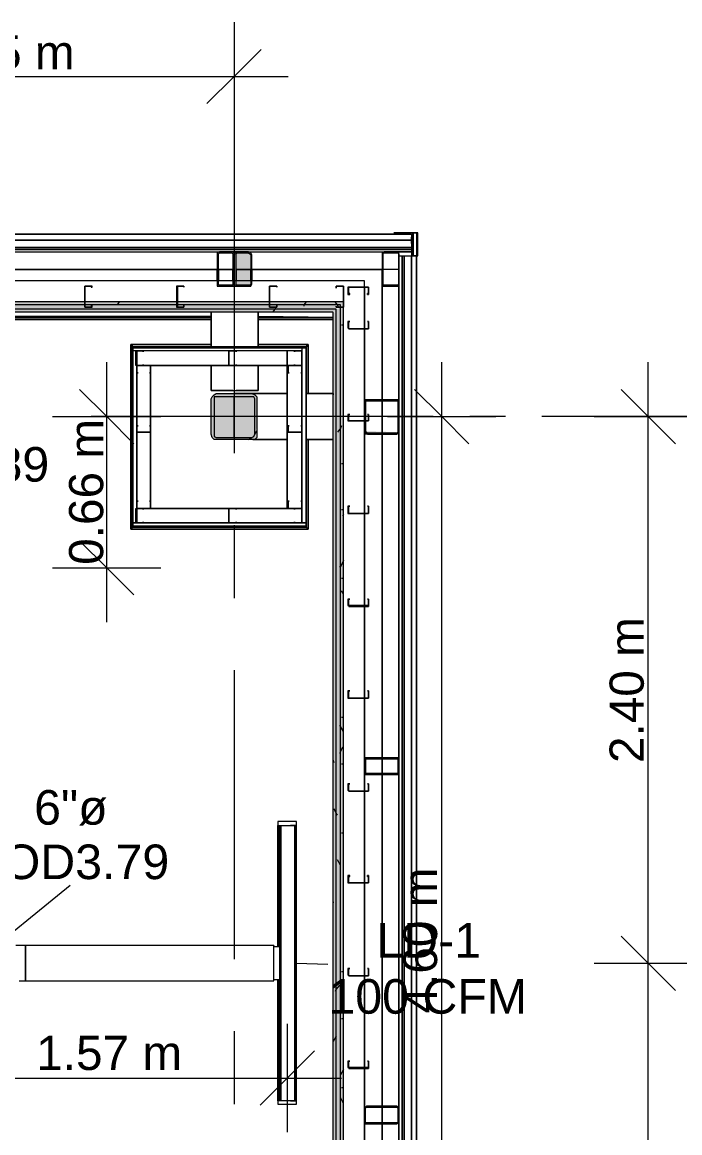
# Model space of a CAD drawing. Header units: metres. Extents: x -2 to 237, y -8 to 52.
# Drawn here: x 55.041 to 57.931, y 43.688 to 48.57 of the extents above; entities that cross this region are included whole.
import ezdxf

# ---------------------------------------------------------------- set-up
doc = ezdxf.new("R2010")
doc.units = ezdxf.units.M
doc.layers.add('HVAC - Ductos', color=5, linetype='Continuous', lineweight=0)
doc.layers.add('PDF2_Text', color=7, linetype='Continuous', lineweight=0)
doc.layers.add('PDF2_Geometry', color=7, linetype='Continuous', lineweight=0, true_color=0xaaaaaa)
doc.layers.add('PDF2_Solid Fills', color=7, linetype='Continuous', lineweight=0, true_color=0xffffff)
doc.styles.add('PDF Helvetica', font='')
doc.styles.get('PDF Helvetica').set_extended_font_data('Helvetica')

msp = doc.modelspace()

# ---------------------------------------------------------------- hatches: boundary and pattern name
at = {"layer": 'PDF2_Solid Fills', "lineweight": 0, "transparency": 33554559}
for points in [[(55.9034, 47.5567), (55.9677, 47.5612), (55.8988, 47.5612), (55.8988, 47.4099), (55.9722, 47.4099), (55.9722, 47.5567), (55.9677, 47.5567), (55.9677, 47.4144), (55.9034, 47.4144)], [(55.9722, 47.419), (55.9768, 47.419), (55.9768, 47.4099), (56.0456, 47.4144), (56.0502, 47.556), (56.0502, 47.5567), (56.0456, 47.5612), (55.9768, 47.5612), (55.9722, 47.5521)], [(4.4593, 47.3136), (56.4217, 47.3136), (56.44, 47.309), (56.4401, 47.309), (56.4401, 47.3273), (12.2514, 47.3319), (4.4593, 47.3319)], [(56.408, 47.2998), (56.4217, 47.2953), (56.4217, 47.3136), (4.4593, 47.3136), (4.4593, 47.2998)], [(55.8714, 46.7586), (55.8759, 46.7586), (55.8759, 46.7449), (55.8805, 46.7449), (55.8851, 46.7403), (56.064, 46.7357), (56.064, 46.7403), (56.0686, 46.7449), (56.0731, 46.9284), (56.064, 46.9375), (55.8851, 46.9375), (55.8805, 46.9329), (55.8759, 46.9284), (55.8714, 46.9192)], [(56.5456, 46.7724), (56.5501, 46.8228), (56.5547, 46.9054), (56.6923, 46.9054), (56.6923, 46.7678), (56.5547, 46.7724), (56.5501, 46.7724), (56.5501, 46.7632), (56.5593, 46.7632), (56.6866, 46.7586), (56.6877, 46.7586), (56.6877, 46.7632), (56.6969, 46.7632), (56.6969, 46.91), (56.5501, 46.91), (56.5456, 46.9054)]]:
    msp.add_hatch(color=256, dxfattribs=at).paths.add_polyline_path(points)
h = msp.add_hatch(color=256, dxfattribs=at)
h.paths.add_polyline_path([(56.6281, 47.5521), (56.6235, 47.5521), (56.6235, 47.4099), (56.6969, 47.4099), (56.6969, 47.419), (56.6923, 47.419), (56.6281, 47.4144)])
h.paths.add_polyline_path([(56.6281, 47.5567), (56.6281, 47.5612), (56.6235, 47.5612)])
h.paths.add_polyline_path([(56.6327, 47.5612), (56.6969, 47.5567), (56.6969, 47.5612)])
h = msp.add_hatch(color=256, dxfattribs=at)
h.paths.add_polyline_path([(6.1562, 47.3319), (6.1562, 47.3457), (4.4593, 47.3457), (4.4593, 47.3319)])
h.paths.add_polyline_path([(55.7246, 47.3411), (55.7246, 47.3274), (56.4538, 47.3274), (56.4538, 47.3411)])
h.paths.add_polyline_path([(53.6929, 47.3411), (53.6929, 47.3274), (55.72, 47.3274), (55.72, 47.3411)])
h.paths.add_polyline_path([(50.8494, 47.3411), (50.8494, 47.3274), (53.6883, 47.3274), (53.6883, 47.3411)])
h.paths.add_polyline_path([(48.8177, 47.3411), (48.8177, 47.3274), (50.8448, 47.3274), (50.8448, 47.3411)])
h.paths.add_polyline_path([(45.9742, 47.3411), (45.9742, 47.3274), (48.8131, 47.3274), (48.8131, 47.3411)])
h.paths.add_polyline_path([(43.9425, 47.3411), (43.9425, 47.3274), (45.9696, 47.3274), (45.9696, 47.3411)])
h.paths.add_polyline_path([(43.1307, 47.3411), (43.1307, 47.3274), (43.9379, 47.3274), (43.9379, 47.3411)])
h.paths.add_polyline_path([(41.099, 47.3411), (41.099, 47.3274), (43.1261, 47.3274), (43.1261, 47.3411)])
h.paths.add_polyline_path([(39.0673, 47.3411), (39.0673, 47.3274), (41.0944, 47.3274), (41.0944, 47.3411)])
h.paths.add_polyline_path([(38.2555, 47.3411), (38.2555, 47.3274), (39.0627, 47.3274), (39.0627, 47.3411)])
h.paths.add_polyline_path([(36.2238, 47.3457), (36.2238, 47.3274), (38.2509, 47.3274), (38.2509, 47.3411), (36.6274, 47.3457)])
h.paths.add_polyline_path([(34.1921, 47.3457), (34.1921, 47.3274), (36.2192, 47.3274), (36.2192, 47.3457)])
h.paths.add_polyline_path([(33.3803, 47.3457), (33.3803, 47.3274), (34.1875, 47.3274), (34.1875, 47.3457)])
h.paths.add_polyline_path([(31.3486, 47.3457), (31.3486, 47.3274), (33.3757, 47.3274), (33.3757, 47.3457)])
h.paths.add_polyline_path([(30.945, 47.3457), (30.945, 47.3274), (31.344, 47.3274), (31.344, 47.3457)])
h.paths.add_polyline_path([(28.5051, 47.3457), (28.5051, 47.3274), (30.9404, 47.3274), (30.9404, 47.3457)])
h.paths.add_polyline_path([(26.4734, 47.3457), (26.4734, 47.3274), (28.5005, 47.3274), (28.5005, 47.3457)])
h.paths.add_polyline_path([(23.6299, 47.3457), (23.6299, 47.3274), (26.4688, 47.3274), (26.4688, 47.3457)])
h.paths.add_polyline_path([(21.5982, 47.3457), (21.5982, 47.3274), (23.6253, 47.3274), (23.6253, 47.3457)])
h.paths.add_polyline_path([(20.7864, 47.3457), (20.7864, 47.3274), (21.5936, 47.3274), (21.5936, 47.3457)])
h.paths.add_polyline_path([(18.7547, 47.3457), (18.7547, 47.3274), (20.7818, 47.3274), (20.7818, 47.3457)])
h.paths.add_polyline_path([(16.7229, 47.3457), (16.7229, 47.3274), (18.7501, 47.3274), (18.7501, 47.3457)])
h.paths.add_polyline_path([(15.9112, 47.3457), (15.9112, 47.3274), (16.7184, 47.3274), (16.7184, 47.3457)])
h.paths.add_polyline_path([(13.8795, 47.3457), (13.8795, 47.3274), (15.9066, 47.3274), (15.9066, 47.3457)])
h.paths.add_polyline_path([(12.2514, 47.3319), (13.8626, 47.3274), (13.8749, 47.3274), (13.8749, 47.3457), (11.8478, 47.3457), (11.8478, 47.3319)])
h.paths.add_polyline_path([(11.8432, 47.3319), (11.8432, 47.3457), (11.036, 47.3457), (11.036, 47.3319)])
h.paths.add_polyline_path([(11.0314, 47.3319), (11.0314, 47.3457), (9.0043, 47.3457), (9.0043, 47.3319)])
h.paths.add_polyline_path([(8.9997, 47.3319), (8.9997, 47.3457), (6.1608, 47.3457), (6.1608, 47.3319)])
h = msp.add_hatch(color=256, dxfattribs=at)
h.paths.add_polyline_path([(56.4217, 35.0866), (56.4401, 35.0866), (56.4401, 47.309), (56.4217, 47.309)])
h.paths.add_polyline_path([(56.4217, 23.387), (56.4401, 23.387), (56.4401, 33.5547), (56.4217, 33.5547)])
h.paths.add_polyline_path([(56.4217, 21.8782), (56.4401, 21.8782), (56.4401, 23.3686), (56.4217, 23.3686)])
h.paths.add_polyline_path([(56.4401, 21.8644), (56.4217, 21.8644), (56.4217, 9.541), (56.4401, 9.541)])
h.paths.add_polyline_path([(56.4217, 33.5685), (56.4401, 33.5685), (56.4401, 35.0728), (56.4217, 35.0728)])
h = msp.add_hatch(color=256, dxfattribs=at)
h.paths.add_polyline_path([(56.4538, 9.5227), (56.4538, 21.8644), (56.4401, 21.8644), (56.4401, 9.5227)])
h.paths.add_polyline_path([(56.4538, 33.5547), (56.4401, 33.5547), (56.4401, 23.387), (56.4538, 23.387)])
h.paths.add_polyline_path([(56.4538, 23.3686), (56.4401, 23.3686), (56.4401, 21.8782), (56.4538, 21.8782)])
h.paths.add_polyline_path([(56.4538, 35.0866), (56.4538, 47.3273), (56.4401, 47.3273), (56.4401, 35.0866)])
h.paths.add_polyline_path([(56.4538, 35.0728), (56.4401, 35.0728), (56.4401, 33.5685), (56.4538, 33.5685)])
h = msp.add_hatch(color=256, dxfattribs=at)
h.paths.add_polyline_path([(56.4217, 35.0866), (56.4217, 47.2953), (56.408, 47.2953), (56.408, 35.0866)])
h.paths.add_polyline_path([(56.4217, 21.8644), (56.408, 21.8644), (56.408, 9.5549), (56.4217, 9.5549)])
h.paths.add_polyline_path([(56.4217, 23.3686), (56.408, 23.3686), (56.408, 21.8782), (56.4217, 21.8782)])
h.paths.add_polyline_path([(56.4217, 33.5547), (56.408, 33.5547), (56.408, 23.387), (56.4217, 23.387)])
h.paths.add_polyline_path([(56.4217, 35.0728), (56.408, 35.0728), (56.408, 33.5685), (56.4217, 33.5685)])
h = msp.add_hatch(color=256, dxfattribs=at)
h.paths.add_polyline_path([(56.4722, 46.0065), (56.4767, 46.034), (56.4722, 46.034)])
h.paths.add_polyline_path([(56.5639, 46.0065), (56.4767, 46.0065), (56.5639, 46.0019)])
h = msp.add_hatch(color=256, dxfattribs=at)
h.paths.add_polyline_path([(56.5501, 45.2681), (56.6969, 45.2635), (56.6969, 45.3277), (56.6923, 45.3277), (56.6923, 45.2681)])
h.paths.add_polyline_path([(56.6877, 45.3323), (56.6877, 45.3369), (56.5547, 45.3369)])
h.paths.add_polyline_path([(56.5501, 45.3277), (56.5456, 45.3277), (56.5456, 45.2727)])
h.paths.add_polyline_path([(56.6923, 45.3369), (56.6969, 45.3323), (56.6969, 45.3369)])
h = msp.add_hatch(color=256, dxfattribs=at)
h.paths.add_polyline_path([(56.4722, 43.9748), (56.4767, 44.0023), (56.4722, 44.0023)])
h.paths.add_polyline_path([(56.5639, 43.9748), (56.4767, 43.9748), (56.5636, 43.9702), (56.5639, 43.9702)])
h = msp.add_hatch(color=256, dxfattribs=at)
h.paths.add_polyline_path([(56.5547, 43.7317), (56.6877, 43.7271), (56.6877, 43.7317)])
h.paths.add_polyline_path([(56.5501, 43.8005), (56.5456, 43.8005), (56.5456, 43.7363)])
h.paths.add_polyline_path([(56.6877, 43.8005), (56.6877, 43.8051), (56.5501, 43.8051)])
h.paths.add_polyline_path([(56.6923, 43.7317), (56.6969, 43.8051), (56.6923, 43.8051)])

# ---------------------------------------------------------------- linework, layer by layer
at = {"layer": 'HVAC - Ductos', "lineweight": 0}
for points in [[(55.9722, 48.5702), (55.9722, 48.3317), (55.9722, 48.0932)], [(56.0915, 48.451), (55.9722, 48.3317), (55.8531, 48.2125)], [(36.1367, 48.3317), (38.6499, 48.3317), (40.8972, 48.3317), (42.163, 48.3317), (43.5802, 48.3317), (45.3734, 48.3317), (47.5564, 48.3317), (49.7579, 48.3317), (51.3722, 48.3317), (53.9222, 48.3317), (56.2108, 48.3317)], [(55.4128, 45.9331), (55.4128, 47.0751)], [(56.8849, 9.775), (56.8849, 14.6134), (56.8849, 23.8227), (56.8849, 33.0274), (56.8849, 42.232), (56.8849, 47.0751)], [(55.2935, 46.9559), (55.4128, 46.8366), (55.532, 46.7173)], [(56.7657, 46.9559), (56.8849, 46.8366), (57.0041, 46.7173)], [(55.1743, 46.8366), (55.4128, 46.8366), (55.6512, 46.8366)], [(56.6464, 46.8366), (56.8849, 46.8366), (57.1234, 46.8366)], [(55.2935, 46.2908), (55.4128, 46.1716), (55.532, 46.0523)], [(55.1743, 46.1716), (55.4128, 46.1716), (55.6512, 46.1716)], [(56.1649, 44.5068), (56.1649, 45.0387), (56.1695, 45.0387), (56.1878, 45.0387), (56.197, 45.0387)], [(56.1695, 45.0387), (56.1695, 44.5068)], [(56.1832, 45.0387), (56.1878, 45.0387), (56.1924, 45.0387)], [(56.2199, 43.828), (56.2245, 43.828), (56.2291, 43.828), (56.2474, 43.828), (56.2428, 43.828), (56.2428, 45.0387), (56.2474, 45.0387), (56.2291, 45.0387), (56.2245, 45.0387), (56.2199, 45.0387)], [(56.2245, 45.0387), (56.2291, 45.0387), (56.2337, 45.0387)], [(56.2474, 43.828), (56.2474, 45.0387)], [(54.8303, 44.4334), (55.2522, 44.7773)], [(55.0275, 44.3554), (55.055, 44.3554), (55.055, 44.36), (55.055, 44.3692), (55.055, 44.3784), (55.055, 44.3967), (55.055, 44.4151), (55.055, 44.4334), (55.055, 44.4517), (55.055, 44.4701), (55.055, 44.4884), (55.055, 44.4976), (55.055, 44.5068), (55.055, 44.5113), (55.0138, 44.5113)], [(56.1465, 44.5113), (55.055, 44.5113), (55.055, 44.5068), (55.055, 44.4976), (55.055, 44.4884), (55.055, 44.4701), (55.055, 44.4517), (55.055, 44.4334), (55.055, 44.4151), (55.055, 44.3967), (55.055, 44.3784), (55.055, 44.3692), (55.055, 44.36), (55.055, 44.3554), (56.1465, 44.3554), (56.1465, 44.36), (56.1465, 44.3692), (56.1465, 44.3784), (56.1465, 44.3967), (56.1465, 44.4151), (56.1465, 44.4334), (56.1465, 44.4517), (56.1465, 44.4701), (56.1465, 44.4884), (56.1465, 44.4976), (56.1465, 44.5068), (56.1465, 44.5113), (56.1465, 44.5068), (56.174, 44.5068), (56.174, 44.4976), (56.174, 44.4884), (56.174, 44.4701), (56.174, 44.4517), (56.174, 44.4334), (56.174, 44.4151), (56.174, 44.3967), (56.174, 44.3829), (56.174, 44.3692), (56.174, 44.36), (56.1465, 44.36), (56.1465, 44.3692), (56.1465, 44.3829), (56.1465, 44.3967), (56.1465, 44.4151), (56.1465, 44.4334), (56.1465, 44.4517), (56.1465, 44.4701), (56.1465, 44.4884), (56.1465, 44.4976), (56.1465, 44.5068)], [(56.2474, 44.4334), (56.385, 44.4288)], [(56.197, 43.828), (56.1878, 43.828), (56.1695, 43.828), (56.1649, 43.828), (56.1649, 44.36)], [(56.1695, 44.36), (56.1695, 43.828)], [(56.2062, 44.1674), (56.2062, 43.9289), (56.2062, 43.6904)], [(56.3254, 44.0482), (56.2062, 43.9289), (56.0869, 43.8097)], [(54.3946, 43.9289), (56.4447, 43.9289)], [(56.1924, 43.828), (56.1878, 43.828), (56.1832, 43.828)], [(56.2337, 43.828), (56.2291, 43.828), (56.2245, 43.828)]]:
    msp.add_lwpolyline(points, dxfattribs=at)
at = {"layer": 'HVAC - Ductos', "color": 252, "lineweight": 0, "true_color": 0x939598}
for points in [[(57.793, 9.775), (57.793, 10.6326), (57.793, 12.4304), (57.793, 14.0952), (57.793, 16.0995), (57.793, 18.2412), (57.793, 20.6169), (57.793, 22.5981), (57.793, 25.1986), (57.793, 27.3954), (57.793, 29.5922), (57.793, 31.5964), (57.793, 33.0274), (57.793, 34.3482), (57.793, 38.5447), (57.793, 39.4848), (57.793, 40.7461), (57.793, 42.232), (57.793, 44.4334), (57.793, 47.0751)], [(57.6737, 46.9559), (57.793, 46.8366), (57.9122, 46.7173)], [(57.5545, 46.8366), (57.793, 46.8366), (58.0315, 46.8366)], [(57.6737, 44.5527), (57.793, 44.4334), (57.9122, 44.3142)], [(57.5545, 44.4334), (57.793, 44.4334), (58.0315, 44.4334)]]:
    msp.add_lwpolyline(points, dxfattribs=at)
at = {"layer": 'HVAC - Ductos', "lineweight": 0}
for points in [[(56.2474, 45.0571), (56.1649, 45.0571), (56.1649, 45.0387), (56.2474, 45.0387)], [(56.1786, 43.828), (56.1786, 45.0387), (56.2383, 45.0387), (56.2383, 43.828), (56.1786, 43.828), (56.174, 43.828), (56.174, 45.0387), (56.1786, 45.0387)], [(56.2474, 43.8143), (56.2474, 43.828), (56.1649, 43.828), (56.1649, 43.8143)]]:
    msp.add_lwpolyline(points, close=True, dxfattribs=at)
at = {"layer": 'PDF2_Geometry', "lineweight": 0}
for points in [[(55.9722, 48.506), (55.9722, 48.35)], [(55.9722, 48.1895), (55.9722, 47.7126)], [(55.9722, 47.7126), (55.9722, 46.6761)], [(56.7749, 33.0274), (56.7749, 34.5592), (56.7749, 36.0956), (56.7749, 37.6274), (56.7749, 39.1637), (56.7749, 40.7002), (56.7749, 42.232), (56.7749, 43.7684), (56.7749, 45.3002), (56.7749, 46.8366), (56.7749, 47.5429), (56.7611, 47.5429), (56.7611, 47.6438), (56.7381, 47.6438), (56.7381, 47.6392), (55.9722, 47.6392), (54.4404, 47.6392), (55.9722, 47.6392), (56.7519, 47.6392), (56.7519, 47.6117), (56.7519, 47.5796), (56.7519, 47.5704), (56.7519, 47.5612), (56.7519, 47.4832)], [(56.009, 47.6392), (55.9356, 47.6392)], [(56.7427, 47.6438), (56.7427, 47.6392)], [(56.7565, 47.6346), (56.7519, 47.6346)], [(56.7519, 47.5979), (56.7519, 47.6255)], [(56.7565, 47.6438), (56.7565, 47.5429)], [(52.8765, 47.5612), (51.4365, 47.5612), (52.904, 47.5612), (54.4404, 47.5612), (55.9722, 47.5612), (55.9631, 47.5612)], [(54.468, 47.5612), (55.908, 47.5612)], [(55.9677, 47.5475), (55.9722, 47.5521)], [(55.986, 47.5612), (55.9722, 47.5612), (56.7519, 47.5612), (56.6923, 47.5612)], [(56.0365, 47.5612), (56.6327, 47.5612)], [(56.6969, 47.419), (56.6969, 46.8366), (56.6969, 47.5429), (56.7107, 47.5429), (56.7107, 46.8366), (56.7107, 47.5429), (56.7198, 47.5429), (56.7198, 46.8366), (56.7198, 45.3002), (56.7198, 46.8366), (56.7198, 47.5429), (56.7519, 47.5429), (56.7749, 47.5429), (56.7749, 46.8366), (56.7749, 45.3002), (56.7749, 43.7684), (56.7749, 42.232), (56.7749, 40.7002), (56.7749, 39.1637), (56.7749, 37.6274), (56.7749, 36.0956), (56.7749, 34.5592), (56.7749, 33.0274)], [(55.8988, 47.4787), (55.9034, 47.4832), (55.9034, 47.4328)], [(55.8988, 47.4328), (55.8988, 47.4832)], [(55.9677, 47.4328), (55.9677, 47.4832)], [(55.9814, 47.4832), (55.9814, 47.4328)], [(56.0456, 47.4328), (56.0456, 47.4832)], [(56.0502, 47.4832), (56.0502, 47.4328)], [(56.6235, 47.419), (56.6235, 47.4832)], [(56.6969, 47.4832), (56.6281, 47.4832)], [(56.5456, 46.0065), (56.5456, 46.4101), (56.5456, 46.8182), (56.5456, 47.2218), (56.5456, 47.2953), (56.5456, 47.3411), (56.5456, 47.4053), (56.5456, 47.4328), (4.4593, 47.4374)], [(56.5456, 47.4053), (56.5456, 47.2218), (56.5456, 46.8182), (56.5456, 46.4101), (56.5456, 46.0065), (56.5639, 46.0065), (56.5639, 46.034), (56.5593, 46.034), (56.5639, 46.034), (56.5639, 46.0065), (56.5639, 46.0019), (56.5456, 46.0019), (56.5456, 45.5983), (56.5456, 45.1901), (56.5456, 44.7865), (56.5456, 44.3784), (56.5456, 43.9748), (56.5639, 43.9748), (56.5639, 43.9702), (56.5456, 43.9702), (56.5456, 43.5666)], [(56.5456, 47.4053), (56.5639, 47.4053), (56.5456, 47.4053)], [(56.4217, 35.0866), (56.4217, 47.2953), (56.4217, 47.309), (4.4593, 47.3136)], [(56.4401, 33.5547), (56.4538, 33.5547), (56.4538, 33.5685), (56.4538, 35.0728), (56.4538, 35.0866), (56.4538, 47.2953), (56.4538, 47.3273), (56.4538, 47.3411), (56.1282, 47.3411), (55.72, 47.3411), (55.3164, 47.3411), (54.9083, 47.3411), (54.5047, 47.3411), (54.0965, 47.3411), (53.6929, 47.3411)], [(55.72, 47.3273), (55.3164, 47.3273), (54.9083, 47.3273), (54.5047, 47.3273), (54.0965, 47.3273), (53.6929, 47.3273)], [(56.4401, 35.0866), (56.4401, 47.2953), (56.4401, 47.309), (56.4401, 47.3181), (56.4401, 47.3273), (56.1282, 47.3273), (55.7246, 47.3273)], [(42.5895, 23.4741), (42.5895, 23.5613), (42.5895, 33.4447), (43.0803, 33.4447), (43.0803, 33.5685), (42.5895, 33.5685), (56.408, 33.5685), (56.408, 35.0728), (45.9696, 35.0728), (45.9696, 35.0866), (56.408, 35.0866), (56.408, 47.2953), (4.4593, 47.2998)], [(55.8714, 47.2723), (51.4731, 47.2723), (55.8714, 47.2723), (51.4731, 47.2769), (55.8714, 47.2769), (51.4731, 47.2769)], [(56.408, 47.2723), (56.0777, 47.2769), (56.408, 47.2723), (56.0777, 47.2723)], [(56.0777, 47.2723), (56.408, 47.2723), (56.0777, 47.2723)], [(55.5274, 47.1439), (55.5274, 46.3505)], [(55.5274, 46.3505), (55.5274, 47.1439)], [(55.5274, 47.1393), (55.5274, 46.3551), (55.5274, 47.1393)], [(56.2887, 46.9375), (56.2887, 47.1439), (56.2887, 46.9375)], [(56.2887, 46.9375), (56.2887, 47.1439), (56.2887, 46.9375)], [(56.2887, 46.9375), (56.2887, 47.1439)], [(56.2887, 47.1439), (56.2887, 46.9375)], [(56.2887, 46.3551), (56.2887, 47.1439), (56.2887, 46.3551)], [(55.8714, 47.0613), (55.8714, 46.9513), (55.8714, 47.0613)], [(55.9539, 46.9513), (55.9585, 46.9513), (55.9631, 46.9513), (55.9677, 46.9513), (55.9631, 46.9513), (55.9585, 46.9513), (55.9539, 46.9513), (55.8714, 46.9513), (56.0777, 46.9513), (55.9952, 46.9513), (55.9906, 46.9513), (55.986, 46.9513), (55.9814, 46.9513), (55.986, 46.9513), (55.9906, 46.9513), (55.9952, 46.9513)], [(56.0502, 46.7357), (55.8943, 46.7357), (55.8851, 46.7357), (55.8759, 46.7449), (55.8714, 46.7586), (55.8714, 46.9146), (55.8759, 46.9238), (55.8851, 46.9329), (55.8943, 46.9375), (55.9722, 46.9375), (56.2062, 46.9375), (55.9722, 46.9375)], [(55.9722, 46.7449), (55.9722, 46.9238), (55.8943, 46.9238)], [(55.9722, 46.855), (55.9722, 46.8504), (55.9722, 46.8458), (55.9722, 46.8412), (55.9722, 46.8458), (55.9722, 46.8504), (55.9722, 46.855), (55.9722, 46.9238)], [(55.8851, 46.9146), (55.8851, 46.7586)], [(56.5456, 46.7632), (56.5456, 46.7724), (56.5456, 46.8182), (56.5456, 46.9008), (56.5456, 46.9054)], [(56.5501, 46.91), (56.5593, 46.91), (56.6235, 46.91)], [(56.5547, 46.9054), (56.5501, 46.9008), (56.5501, 46.8182), (56.5501, 46.7724)], [(56.6235, 46.9054), (56.5593, 46.9054)], [(56.6923, 46.887), (56.6969, 46.8916)], [(56.7749, 46.7953), (56.7749, 46.8733)], [(56.3713, 46.8366), (55.344, 46.8366)], [(55.8943, 46.7449), (55.9722, 46.7449), (55.9722, 46.8136), (55.9722, 46.8182), (55.9722, 46.8228), (55.9722, 46.8274), (55.9722, 46.832), (55.9722, 46.8274), (55.9722, 46.8228), (55.9722, 46.8182), (55.9722, 46.8136)], [(56.8482, 46.8366), (56.3713, 46.8366)], [(57.1647, 46.8366), (57.0087, 46.8366)], [(57.9627, 46.8366), (57.3252, 46.8366)], [(56.064, 46.7586), (56.0731, 46.7724)], [(56.0365, 46.7357), (56.0502, 46.7449)], [(56.2887, 46.7357), (56.408, 46.7357), (56.2887, 46.7357)], [(56.2887, 46.3505), (56.2887, 46.7357)], [(56.2887, 46.7357), (56.2887, 46.3505)], [(56.2887, 46.3505), (56.2887, 46.7357)], [(56.2887, 46.7357), (56.2887, 46.3505)], [(56.2979, 46.7357), (56.2979, 46.3413)], [(56.2979, 46.3413), (56.2979, 46.7357)], [(56.5501, 46.7678), (56.5547, 46.7678)], [(56.6235, 46.7586), (56.5593, 46.7586), (56.5501, 46.7586)], [(56.5593, 46.7632), (56.6235, 46.7632)], [(56.5639, 46.7586), (56.573, 46.7632)], [(56.6877, 46.7586), (56.6969, 46.7678)], [(55.5274, 46.3505), (56.2887, 46.3505)], [(56.2887, 46.3505), (55.5274, 46.3505)], [(55.9722, 46.3597), (55.9722, 46.0386)], [(56.5456, 43.9748), (56.5456, 44.3784), (56.5456, 44.7865), (56.5456, 45.1901), (56.5456, 45.5983), (56.5456, 46.0019)], [(55.9722, 45.7221), (55.9722, 44.4517)], [(56.5456, 45.2681), (56.5456, 45.2727), (56.5456, 45.3277), (56.5456, 45.3323)], [(56.5501, 45.3369), (56.5547, 45.3369), (56.6235, 45.3369)], [(56.6235, 45.3323), (56.5547, 45.3323), (56.5501, 45.3323), (56.5501, 45.3277), (56.5501, 45.2727), (56.5501, 45.2681), (56.5547, 45.2681), (56.6235, 45.2681)], [(56.651, 45.3323), (56.6556, 45.3369)], [(56.7749, 45.2635), (56.7749, 45.3369)], [(56.6235, 45.2635), (56.5547, 45.2635), (56.5501, 45.2635)], [(56.5776, 45.2635), (56.5822, 45.2681)], [(56.6969, 45.3002), (56.6969, 43.7684)], [(56.6969, 43.7684), (56.6969, 45.3002)], [(55.9722, 44.1353), (55.9722, 43.8143)], [(56.5456, 41.1313), (56.5456, 41.5349), (56.5456, 41.9431), (56.5456, 42.3467), (56.5456, 42.7548), (56.5456, 43.1584), (56.5456, 43.5666), (56.5456, 43.9702)], [(56.5456, 43.7317), (56.5456, 43.7363), (56.5456, 43.7959), (56.5456, 43.8005)], [(56.6235, 43.7317), (56.5547, 43.7317), (56.5501, 43.7317), (56.5501, 43.7363), (56.5501, 43.7959), (56.5501, 43.8005), (56.5547, 43.8005), (56.6235, 43.8005), (56.6281, 43.8051)], [(56.5501, 43.8005), (56.5547, 43.8051), (56.6235, 43.8051)], [(56.7749, 43.7271), (56.7749, 43.8051)], [(56.6923, 43.7454), (56.6969, 43.75)], [(56.5501, 43.7271), (56.5547, 43.7271), (56.5593, 43.7317)], [(56.6235, 43.7271), (56.5547, 43.7271)], [(56.674, 43.7271), (56.6786, 43.7317)]]:
    msp.add_lwpolyline(points, dxfattribs=at)
for points in [[(55.9722, 47.6117), (54.4404, 47.6117)], [(56.7519, 47.6117), (55.9722, 47.6117)], [(56.7795, 47.5429), (56.7795, 47.6438), (56.674, 47.6438), (56.7749, 47.6438), (56.7749, 47.5429)], [(55.9722, 47.5796), (54.4404, 47.5796)], [(55.9722, 47.5704), (54.4404, 47.5704)], [(55.8988, 47.419), (55.8988, 47.4099), (55.908, 47.4099), (55.9631, 47.4099), (55.9722, 47.4099), (55.9722, 47.419), (55.9722, 47.5475), (55.9722, 47.5567), (55.9631, 47.5612), (55.908, 47.5612), (55.8988, 47.5567), (55.8988, 47.5475)], [(55.9631, 47.4144), (55.908, 47.4144), (55.9034, 47.4144), (55.9034, 47.419), (55.9034, 47.5475), (55.9034, 47.5521), (55.908, 47.5567), (55.9631, 47.5567), (55.9677, 47.5521), (55.9677, 47.5475), (55.9677, 47.419), (55.9677, 47.4144)], [(56.7519, 47.5796), (55.9722, 47.5796)], [(56.7519, 47.5704), (55.9722, 47.5704)], [(56.0365, 47.4099), (56.0456, 47.4099), (56.0502, 47.419), (56.0502, 47.5475), (56.0456, 47.5567), (56.0365, 47.5612), (55.986, 47.5612), (55.9768, 47.5567), (55.9722, 47.5475), (55.9722, 47.419), (55.9768, 47.4099), (55.986, 47.4099)], [(56.0365, 47.4144), (55.986, 47.4144), (55.9814, 47.4144), (55.9814, 47.419), (55.9814, 47.5475), (55.9814, 47.5521), (55.986, 47.5567), (56.0365, 47.5567), (56.0411, 47.5521), (56.0456, 47.5475), (56.0456, 47.419), (56.0411, 47.4144)], [(56.6327, 47.5612), (56.6235, 47.5567), (56.6235, 47.5521), (56.6235, 47.419), (56.6235, 47.4099), (56.6327, 47.4099), (56.6923, 47.4099), (56.6969, 47.4099), (56.6969, 47.419), (56.6969, 47.5521), (56.6969, 47.5567), (56.6923, 47.5612)], [(56.6327, 47.5567), (56.6923, 47.5567), (56.6969, 47.5521), (56.6969, 47.419), (56.6923, 47.4144), (56.6327, 47.4144), (56.6281, 47.4144), (56.6281, 47.419), (56.6281, 47.5521), (56.6281, 47.5567)], [(56.7519, 47.5429), (56.7519, 46.8366)], [(54.4772, 47.4832), (55.8988, 47.4832)], [(55.9034, 47.4832), (55.9677, 47.4832)], [(55.9814, 47.4832), (56.0456, 47.4832)], [(56.0502, 47.4832), (56.6235, 47.4832)], [(56.6235, 46.91), (56.6235, 47.4832)], [(55.3485, 47.4099), (55.3164, 47.4099), (55.3164, 47.4053), (55.3164, 47.3181), (55.3485, 47.3181), (55.3485, 47.3273), (55.344, 47.3273), (55.344, 47.3181), (55.3164, 47.3181), (55.3164, 47.4053), (55.3164, 47.4099), (55.344, 47.4099), (55.344, 47.4053), (55.3485, 47.4053)], [(55.7521, 47.4099), (55.7246, 47.4099), (55.72, 47.4099), (55.72, 47.4053), (55.72, 47.3181), (55.7246, 47.3181), (55.7521, 47.3181), (55.7521, 47.3273), (55.7521, 47.3181), (55.7246, 47.3181), (55.7246, 47.4053), (55.7246, 47.4099), (55.7521, 47.4099), (55.7521, 47.4053)], [(56.1603, 47.4099), (56.1282, 47.4099), (56.1282, 47.4053), (56.1282, 47.3181), (56.1603, 47.3181), (56.1603, 47.3273), (56.1603, 47.3181), (56.1282, 47.3181), (56.1282, 47.4053), (56.1282, 47.4099), (56.1603, 47.4099), (56.1603, 47.4053)], [(56.4217, 47.3181), (56.4538, 47.3181), (56.4538, 47.4053), (56.4538, 47.4099), (56.4217, 47.4099), (56.4217, 47.4007), (56.4217, 47.4099), (56.4538, 47.4099), (56.4538, 47.4053), (56.4538, 47.3181), (56.4217, 47.3181), (56.4217, 47.3227)], [(56.5639, 47.3732), (56.5639, 47.4053), (56.4767, 47.4053), (56.4722, 47.4053), (56.4722, 47.3732), (56.4813, 47.3732), (56.4813, 47.3778), (56.4767, 47.3778), (56.4767, 47.4053), (56.5639, 47.4053), (56.5639, 47.3778), (56.5593, 47.3778), (56.5593, 47.3732)], [(56.5593, 47.3732), (56.5593, 47.3778), (56.5639, 47.3778), (56.5639, 47.4053), (56.5639, 47.3732)], [(51.4731, 47.2631), (55.8714, 47.2631)], [(55.8714, 47.2953), (55.8714, 47.1439)], [(56.0777, 47.2953), (56.0777, 47.1439)], [(56.0777, 47.2631), (56.408, 47.2631)], [(56.4722, 47.2539), (56.4722, 47.2264), (56.4767, 47.2218), (56.5639, 47.2218), (56.5639, 47.2264), (56.5639, 47.2539), (56.5593, 47.2539), (56.5639, 47.2539), (56.5639, 47.2264), (56.5639, 47.2218), (56.4767, 47.2218), (56.4767, 47.2264), (56.4767, 47.2539), (56.4813, 47.2539)], [(56.5639, 47.2218), (56.5639, 47.2264), (56.5639, 47.2539), (56.5593, 47.2539), (56.5639, 47.2539), (56.5639, 47.2264), (56.5639, 47.2218), (56.5456, 47.2218)], [(55.5274, 46.3505), (55.5274, 47.1439), (55.8714, 47.1439), (55.5274, 47.1439), (55.5228, 47.1484), (55.5183, 47.1484), (55.5183, 47.153), (55.5183, 46.3413), (56.2979, 46.3413), (56.2979, 46.7357), (56.2979, 46.3413), (55.5183, 46.3413), (55.5183, 46.3459), (55.5228, 46.3459), (55.5274, 46.3505), (55.5228, 46.3459), (55.5183, 46.3459), (55.5183, 46.3413), (55.5183, 47.153), (55.5183, 47.1484), (55.5228, 47.1484), (55.5274, 47.1439), (55.8714, 47.1439), (55.5228, 47.1439), (55.5274, 47.1439), (55.5228, 47.1484), (55.5183, 47.1484), (55.5183, 47.153), (55.8714, 47.153), (55.5183, 47.153), (55.8714, 47.153), (55.5183, 47.153), (55.5183, 47.1484), (55.5228, 47.1484), (55.5274, 47.1439), (55.5228, 47.1439), (55.8714, 47.1439), (55.5274, 47.1439), (55.5228, 47.1439), (55.5228, 46.3505), (55.5274, 46.3505), (55.5228, 46.3505), (56.2887, 46.3505)], [(56.2062, 47.1439), (56.2887, 47.1439), (56.2887, 46.433), (56.2887, 46.3505), (55.5274, 46.3505), (56.2887, 46.3505), (56.2933, 46.3459), (56.2979, 46.3459), (56.2979, 46.3413), (56.2979, 46.3459), (56.2933, 46.3459), (56.2887, 46.3505), (56.2933, 46.3459), (56.2979, 46.3459), (56.2979, 46.3413), (55.5183, 46.3413), (55.5183, 47.153), (55.5183, 46.3413), (55.5183, 46.3459), (55.5228, 46.3459), (55.5274, 46.3505), (55.5274, 47.1439), (55.5274, 47.0613), (55.5274, 46.433), (55.5274, 46.3505), (55.5228, 46.3505), (55.5228, 47.1439), (55.5274, 47.1439)], [(55.5274, 47.1439), (55.5274, 46.3505)], [(55.8714, 47.1439), (55.5274, 47.1439)], [(56.2887, 47.1393), (56.2887, 47.1439), (55.5274, 47.1439), (55.5274, 47.1393)], [(56.2704, 47.1393), (56.2704, 47.1256), (55.5274, 47.1256), (55.5274, 47.1393), (56.2704, 47.1393), (56.2704, 46.3688), (56.2887, 46.3688), (55.5274, 46.3688), (55.5274, 46.3551), (56.2887, 46.3551), (56.2887, 46.3688), (56.2887, 47.1393)], [(55.5274, 46.3688), (55.5457, 46.3688), (55.5457, 47.1256), (55.5274, 47.1256)], [(55.5457, 47.0613), (55.5411, 47.0613), (55.5411, 47.0659), (55.5411, 47.1256), (55.5457, 47.1256), (55.5733, 47.1256), (55.5733, 47.121), (55.5733, 47.1256), (55.5457, 47.1256), (55.5457, 47.0659), (55.5457, 47.0613), (55.5733, 47.0613)], [(55.6054, 47.0613), (56.2062, 47.0613), (56.2062, 47.1256), (55.5457, 47.1256), (55.5457, 47.0613)], [(55.9494, 47.0613), (55.9494, 47.0659), (55.9494, 47.1256), (55.9814, 47.1256), (55.9814, 47.121), (55.9814, 47.1256), (55.9494, 47.1256), (55.9494, 47.0659), (55.9494, 47.0613), (55.9814, 47.0613)], [(56.2979, 47.153), (56.0777, 47.153), (56.2979, 47.153), (56.2979, 46.9375), (56.2979, 47.153), (56.2979, 47.1484), (56.2933, 47.1484), (56.2887, 47.1439), (56.0777, 47.1439), (56.2887, 47.1439), (56.2933, 47.1484), (56.2979, 47.1484)], [(56.2979, 46.9375), (56.2979, 47.153), (56.2979, 47.1484), (56.2933, 47.1484), (56.2887, 47.1439), (56.0777, 47.1439), (56.2887, 47.1439), (56.0777, 47.1439), (56.2887, 47.1439), (56.2933, 47.1484), (56.2979, 47.1484), (56.2979, 47.153), (56.0777, 47.153), (56.2979, 47.153)], [(56.2887, 47.1439), (56.0777, 47.1439)], [(56.2062, 47.0613), (56.2062, 46.433), (56.2704, 46.433), (56.2704, 47.1256), (56.2062, 47.1256)], [(56.2383, 47.121), (56.2383, 47.1256)], [(56.2658, 47.1256), (56.2704, 47.1256), (56.2704, 47.0659), (56.2704, 47.0613), (56.2658, 47.0613), (56.2383, 47.0613), (56.2383, 47.0659), (56.2383, 47.0613), (56.2658, 47.0613), (56.2704, 47.0613), (56.2704, 47.0659), (56.2704, 47.1256), (56.2658, 47.1256), (56.2383, 47.1256)], [(56.2887, 46.9375), (56.2887, 47.1439)], [(55.5733, 47.0659), (55.5733, 47.0613)], [(55.9814, 47.0659), (55.9814, 47.0613)], [(55.5457, 47.0613), (55.6054, 47.0613), (55.6054, 47.0293), (55.6008, 47.0293), (55.6054, 47.0293), (55.6054, 47.0613), (55.5457, 47.0613), (55.5457, 47.0293)], [(55.5457, 46.433), (55.6054, 46.433), (55.6054, 47.0613), (55.5457, 47.0613)], [(55.5503, 47.0293), (55.5457, 47.0293)], [(55.6054, 46.433), (56.2062, 46.433), (56.2062, 47.0613), (55.6054, 47.0613)], [(56.0777, 47.0613), (56.0777, 46.9513)], [(56.2062, 47.0613), (56.2108, 47.0613), (56.2704, 47.0613), (56.2704, 47.0293), (56.2658, 47.0293), (56.2704, 47.0293), (56.2704, 47.0613), (56.2108, 47.0613), (56.2108, 47.0293), (56.2153, 47.0293), (56.2062, 47.0293)], [(56.0731, 46.7586), (56.0731, 46.7449), (56.064, 46.7357), (56.0502, 46.7357), (55.8943, 46.7357), (55.8851, 46.7357), (55.8759, 46.7449), (55.8714, 46.7586), (55.8714, 46.9146), (55.8759, 46.9238), (55.8851, 46.9329), (55.8943, 46.9375), (56.0502, 46.9375), (56.064, 46.9329), (56.0731, 46.9238), (56.0731, 46.9146)], [(56.0502, 46.9238), (55.8943, 46.9238), (55.8851, 46.9238), (55.8851, 46.9146), (55.8851, 46.7586), (55.8851, 46.7495), (55.8943, 46.7449), (56.0502, 46.7449), (56.0594, 46.7495), (56.064, 46.7586), (56.064, 46.9146), (56.0594, 46.9238)], [(56.2887, 46.9375), (56.408, 46.9375)], [(56.6969, 46.9008), (56.6969, 46.91), (56.6877, 46.91), (56.5593, 46.91), (56.5501, 46.91), (56.5456, 46.9008), (56.5456, 46.8182), (56.5456, 46.7724), (56.5501, 46.7632), (56.5593, 46.7586), (56.6877, 46.7586), (56.6969, 46.7632), (56.6969, 46.7724)], [(56.6923, 46.9008), (56.6923, 46.7724), (56.6923, 46.7678), (56.6877, 46.7632), (56.5593, 46.7632), (56.5547, 46.7678), (56.5501, 46.7724), (56.5501, 46.8182), (56.5501, 46.9008), (56.5547, 46.9054), (56.5593, 46.9054), (56.6877, 46.9054), (56.6923, 46.9054)], [(56.6235, 46.7632), (56.6235, 46.8366), (56.6235, 46.9054), (56.6235, 46.8366)], [(56.4722, 46.8458), (56.4722, 46.8182), (56.4767, 46.8182), (56.5639, 46.8182), (56.5639, 46.8458), (56.5593, 46.8458), (56.5639, 46.8458), (56.5639, 46.8182), (56.4767, 46.8182), (56.4767, 46.8458), (56.4813, 46.8458)], [(56.5639, 46.8182), (56.5639, 46.8458), (56.5593, 46.8458), (56.5639, 46.8458), (56.5639, 46.8182), (56.5501, 46.8182)], [(56.6969, 46.8366), (56.6969, 45.3002)], [(56.7107, 46.8366), (56.7107, 45.3002)], [(56.7519, 46.8366), (56.7519, 45.3002)], [(55.6054, 46.7678), (55.5457, 46.7678), (55.5457, 46.7953), (55.5503, 46.7953), (55.5457, 46.7953), (55.5457, 46.7678), (55.6054, 46.7678), (55.6054, 46.7953)], [(55.6008, 46.7953), (55.6054, 46.7953)], [(56.2704, 46.7678), (56.2108, 46.7678), (56.2062, 46.7678), (56.2062, 46.7953), (56.2153, 46.7953), (56.2108, 46.7953), (56.2108, 46.7678), (56.2704, 46.7678), (56.2704, 46.7953)], [(56.2658, 46.7953), (56.2704, 46.7953)], [(56.0548, 46.7357), (56.2062, 46.7357)], [(56.2887, 46.3505), (56.2887, 46.7357)], [(56.2887, 46.3505), (56.2887, 46.7357)], [(56.6235, 45.3369), (56.6235, 46.7586)], [(55.5457, 46.3688), (55.5411, 46.3688), (55.5411, 46.4284), (55.5411, 46.433), (55.5457, 46.433), (55.5733, 46.433), (55.5733, 46.4284), (55.5733, 46.433), (55.5457, 46.433), (55.5457, 46.4284), (55.5457, 46.3688), (55.5733, 46.3688)], [(55.6054, 46.433), (55.5457, 46.433), (55.5457, 46.4651), (55.5503, 46.4651), (55.5457, 46.4651), (55.5457, 46.433), (55.6054, 46.433), (55.6054, 46.4651)], [(56.2062, 46.433), (55.6054, 46.433), (55.5457, 46.433), (55.5457, 46.3688), (56.2704, 46.3688), (56.2704, 46.433)], [(55.6008, 46.4651), (55.6054, 46.4651)], [(55.9494, 46.3688), (55.9494, 46.4284), (55.9494, 46.433), (55.9814, 46.433), (55.9814, 46.4284), (55.9814, 46.433), (55.9494, 46.433), (55.9494, 46.4284), (55.9494, 46.3688), (55.9814, 46.3688)], [(56.2704, 46.433), (56.2108, 46.433), (56.2062, 46.433), (56.2062, 46.4651), (56.2153, 46.4651), (56.2108, 46.4651), (56.2108, 46.433), (56.2704, 46.433), (56.2704, 46.4651)], [(56.2383, 46.4284), (56.2383, 46.433)], [(56.2658, 46.433), (56.2704, 46.433), (56.2704, 46.4284), (56.2704, 46.3688), (56.2658, 46.3688), (56.2383, 46.3688), (56.2383, 46.3734), (56.2383, 46.3688), (56.2658, 46.3688), (56.2704, 46.3688), (56.2704, 46.4284), (56.2704, 46.433), (56.2658, 46.433), (56.2383, 46.433)], [(56.2658, 46.4651), (56.2704, 46.4651)], [(56.4722, 46.4422), (56.4722, 46.4101), (56.4767, 46.4101), (56.5639, 46.4101), (56.5639, 46.4422), (56.5593, 46.4422), (56.5639, 46.4422), (56.5639, 46.4101), (56.4767, 46.4101), (56.4767, 46.4422), (56.4813, 46.4422)], [(56.5639, 46.4101), (56.5639, 46.4422), (56.5593, 46.4422), (56.5639, 46.4422), (56.5639, 46.4101), (56.5456, 46.4101)], [(56.2887, 46.3505), (55.5274, 46.3505), (55.5228, 46.3505), (56.2887, 46.3505), (55.5274, 46.3505), (55.5228, 46.3459), (55.5183, 46.3459), (55.5183, 46.3413), (56.2979, 46.3413), (56.2979, 46.3459), (56.2933, 46.3459)], [(55.5274, 46.3551), (55.5274, 46.3505), (56.2887, 46.3505), (56.2887, 46.3551)], [(55.5733, 46.3734), (55.5733, 46.3688)], [(55.9814, 46.3734), (55.9814, 46.3688)], [(56.4722, 46.034), (56.4722, 46.0065), (56.4767, 46.0065), (56.4767, 46.0019), (56.5639, 46.0019), (56.5639, 46.0065), (56.5639, 46.034), (56.5593, 46.034), (56.5639, 46.034), (56.5639, 46.0065), (56.4767, 46.0065), (56.4767, 46.034), (56.4813, 46.034)], [(56.4722, 45.6304), (56.4722, 45.5983), (56.4767, 45.5983), (56.5639, 45.5983), (56.5639, 45.6304), (56.5593, 45.6304), (56.5639, 45.6304), (56.5639, 45.5983), (56.4767, 45.5983), (56.4767, 45.6304), (56.4813, 45.6304)], [(56.5639, 45.5983), (56.5639, 45.6304), (56.5593, 45.6304), (56.5639, 45.6304), (56.5639, 45.5983), (56.5456, 45.5983)], [(56.6969, 45.3277), (56.6969, 45.3369), (56.6877, 45.3369), (56.5547, 45.3369), (56.5501, 45.3369), (56.5456, 45.3277), (56.5456, 45.2727), (56.5501, 45.2635), (56.5547, 45.2635), (56.6877, 45.2635), (56.6969, 45.2635), (56.6969, 45.2727)], [(56.6923, 45.3277), (56.6923, 45.2727), (56.6923, 45.2681), (56.6877, 45.2681), (56.5547, 45.2681), (56.5501, 45.2681), (56.5501, 45.2727), (56.5501, 45.3277), (56.5501, 45.3323), (56.5547, 45.3323), (56.6877, 45.3323), (56.6923, 45.3323)], [(56.6235, 45.3002), (56.6235, 45.2681), (56.6235, 45.3002), (56.6235, 45.3323)], [(56.6235, 45.2635), (56.6235, 43.8051)], [(56.7107, 45.3002), (56.7107, 43.7684)], [(56.7198, 45.3002), (56.7198, 43.7684)], [(56.7519, 45.3002), (56.7519, 43.7684)], [(56.4722, 45.2222), (56.4722, 45.1947), (56.4767, 45.1901), (56.5639, 45.1901), (56.5639, 45.1947), (56.5639, 45.2222), (56.5593, 45.2222), (56.5639, 45.2222), (56.5639, 45.1947), (56.5639, 45.1901), (56.4767, 45.1901), (56.4767, 45.1947), (56.4767, 45.2222), (56.4813, 45.2222)], [(56.5639, 45.1901), (56.5639, 45.1947), (56.5639, 45.2222), (56.5593, 45.2222), (56.5639, 45.2222), (56.5639, 45.1947), (56.5639, 45.1901), (56.5456, 45.1901)], [(56.4722, 44.8187), (56.4722, 44.7865), (56.4767, 44.7865), (56.5639, 44.7865), (56.5639, 44.8187), (56.5593, 44.8187), (56.5593, 44.8141), (56.5639, 44.8141), (56.5639, 44.7865), (56.4767, 44.7865), (56.4767, 44.8141), (56.4813, 44.8141), (56.4813, 44.8187)], [(56.5639, 44.7865), (56.5639, 44.8141), (56.5593, 44.8141), (56.5593, 44.8187), (56.5639, 44.8187), (56.5639, 44.7865), (56.5456, 44.7865)], [(56.4722, 44.4105), (56.4722, 44.3829), (56.4767, 44.3784), (56.5639, 44.3784), (56.5639, 44.3829), (56.5639, 44.4105), (56.5593, 44.4105), (56.5639, 44.4105), (56.5639, 44.3829), (56.5639, 44.3784), (56.4767, 44.3784), (56.4767, 44.3829), (56.4767, 44.4105), (56.4813, 44.4105)], [(56.5639, 44.3784), (56.5639, 44.3829), (56.5639, 44.4105), (56.5593, 44.4105), (56.5639, 44.4105), (56.5639, 44.3829), (56.5639, 44.3784), (56.5456, 44.3784)], [(56.4722, 44.0023), (56.4722, 43.9748), (56.4767, 43.9748), (56.4767, 43.9702), (56.5639, 43.9702), (56.5639, 43.9748), (56.5639, 44.0023), (56.5593, 44.0023), (56.5639, 44.0023), (56.5639, 43.9748), (56.4767, 43.9748), (56.4767, 44.0023), (56.4813, 44.0023)], [(56.5639, 44.0023), (56.5593, 44.0023), (56.5639, 44.0023), (56.5639, 43.9748)], [(56.6969, 43.7959), (56.6969, 43.8005), (56.6877, 43.8051), (56.5547, 43.8051), (56.5501, 43.8005), (56.5456, 43.7959), (56.5456, 43.7363), (56.5501, 43.7317), (56.5547, 43.7271), (56.6877, 43.7271), (56.6969, 43.7317), (56.6969, 43.7363)], [(56.6923, 43.7959), (56.6923, 43.7363), (56.6923, 43.7317), (56.6877, 43.7317), (56.5547, 43.7317), (56.5501, 43.7317), (56.5501, 43.7363), (56.5501, 43.7959), (56.5547, 43.8005), (56.6877, 43.8005)], [(56.6235, 43.8005), (56.6235, 43.7684), (56.6235, 43.7317), (56.6235, 43.7684)], [(56.6969, 43.7684), (56.6969, 42.232)], [(56.7107, 43.7684), (56.7107, 42.232)], [(56.7198, 43.7684), (56.7198, 42.232)], [(56.7519, 43.7684), (56.7519, 42.232)], [(56.6235, 43.7271), (56.6235, 42.3053)]]:
    msp.add_lwpolyline(points, close=True, dxfattribs=at)
at = {"layer": 'PDF2_Geometry', "color": 254, "lineweight": 0, "true_color": 0xeaeaea}
for points in [[(55.4677, 47.3411), (55.4586, 47.3273)], [(56.1557, 47.3136), (56.1511, 47.309), (56.1419, 47.2953)], [(56.2887, 47.3411), (56.2796, 47.3273), (56.2796, 47.3227)], [(56.4309, 47.3181), (56.4263, 47.3273), (56.4171, 47.3411)], [(56.4447, 47.2401), (56.4538, 47.2401)], [(56.408, 46.9375), (56.408, 46.9329)], [(56.4447, 46.7953), (56.4401, 46.7862), (56.4263, 46.7678)], [(56.4447, 46.6302), (56.4538, 46.6302)], [(56.4447, 46.4284), (56.4538, 46.4284)], [(56.4538, 46.4055), (56.4492, 46.4009)], [(56.4538, 46.2037), (56.4401, 46.1762), (56.4355, 46.1762)], [(56.4447, 46.1257), (56.4538, 46.1257)], [(56.4538, 46.0569), (56.4447, 46.0707)], [(56.4447, 45.5158), (56.4538, 45.5158)], [(56.4538, 45.4515), (56.4401, 45.4745), (56.4355, 45.4791)], [(56.4492, 45.3827), (56.4401, 45.3644), (56.4355, 45.3552)], [(56.4125, 45.3139), (56.408, 45.3277)], [(56.4447, 45.3094), (56.4538, 45.3094)], [(56.4263, 45.0847), (56.4217, 45.0938), (56.4125, 45.1121)], [(56.4447, 45.0067), (56.4538, 45.0067)], [(56.4401, 44.8599), (56.4401, 44.8645), (56.4263, 44.8874)], [(56.408, 44.704), (56.408, 44.6994)], [(56.4447, 44.3967), (56.4538, 44.3967)], [(56.4355, 44.3371), (56.4217, 44.3188), (56.4171, 44.3096)], [(56.4447, 44.1903), (56.4538, 44.1903)], [(56.4217, 44.1123), (56.408, 44.0894)], [(56.4538, 43.9656), (56.4401, 43.9426)], [(56.4538, 43.8188), (56.4401, 43.8417)], [(56.4447, 43.8877), (56.4538, 43.8877)]]:
    msp.add_lwpolyline(points, dxfattribs=at)

# ---------------------------------------------------------------- texts
at = {"layer": 'PDF2_Text', "lineweight": 0, "attachment_point": 4, "style": 'PDF Helvetica'}
for s, insert, char_height in [('2.05 m', (54.6304, 48.4366), 0.15017), ('BOD3.89', (54.2864, 46.6256), 0.15205), ('6"ø', (55.0936, 45.1167), 0.15205), ('BOD3.79', (54.8138, 44.8782), 0.15205), ('LD-1', (56.5979, 44.5342), 0.15205), ('100 CFM', (56.387, 44.2865), 0.15205), ('1.57 m', (55.1028, 44.0382), 0.15017)]:
    msp.add_mtext(s, dxfattribs=dict(at, insert=insert, char_height=char_height))
at = {"layer": 'PDF2_Text', "lineweight": 0, "char_height": 0.15017, "attachment_point": 4, "rotation": 90, "style": 'PDF Helvetica'}
for s, insert in [('0.66 m', (55.3232, 46.1849)), ('4.60 m', (56.7908, 44.2128))]:
    msp.add_mtext(s, dxfattribs=dict(at, insert=insert))
at = {"layer": 'PDF2_Text', "color": 252, "lineweight": 0, "true_color": 0x939598, "insert": (57.699, 45.3135), "char_height": 0.15017, "attachment_point": 4, "rotation": 90, "style": 'PDF Helvetica'}
msp.add_mtext('2.40 m', dxfattribs=at)

doc.saveas('drawing.dxf')
